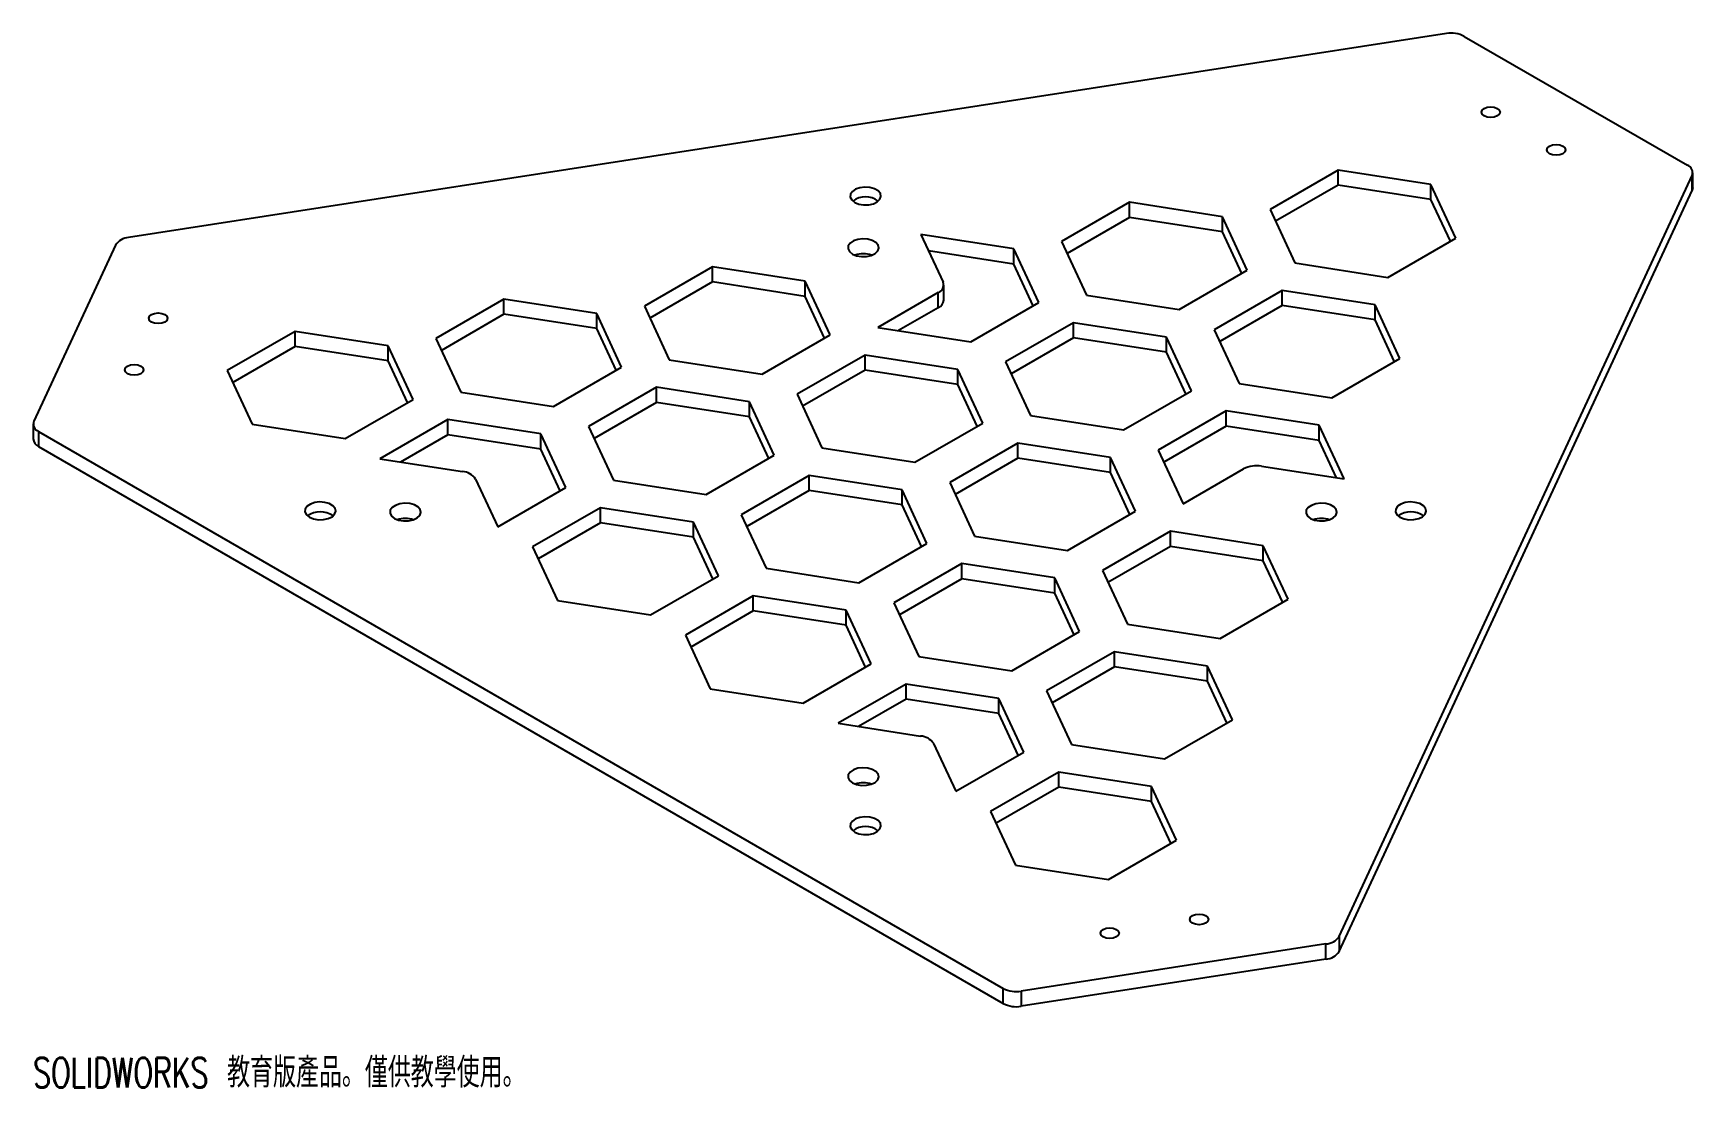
# Paper-space layout '_等角視' of a CAD drawing. Header units: millimetres. Extents: x -147 to 122, y -101 to 70.
import ezdxf

# ---------------------------------------------------------------- set-up
doc = ezdxf.new("R2010")
doc.units = ezdxf.units.MM
doc.styles.add('SLDTEXTSTYLE0', font='TXT', dxfattribs={"width": 0.7, "bigfont": 'bigfont'})

psp = doc.layouts.new('_等角視')

# ---------------------------------------------------------------- linework, layer by layer
at = {"color": 7, "linetype": 'Continuous', "lineweight": 25}
for p, q in [((81.87, 70.26), (-131.75, 37.22)), ((84.76, 69.81), (120.94, 48.93)), ((64.31, 48.15), (53.29, 41.78)), ((79.37, 45.82), (64.31, 48.15)), ((64.31, 45.7), (64.31, 48.15)), ((64.47, -76.06), (121.71, 47.26)), ((83.4, 37.13), (79.37, 45.82)), ((79.37, 43.37), (79.37, 45.82)), ((121.71, 44.81), (121.71, 47.26)), ((121.81, 45.26), (121.81, 47.71)), ((64.31, 45.7), (54.18, 39.85)), ((79.37, 43.37), (64.31, 45.7)), ((64.47, -78.51), (121.71, 44.81)), ((82.51, 36.61), (79.37, 43.37)), ((30.5, 42.92), (19.48, 36.55)), ((30.5, 40.47), (20.38, 34.62)), ((45.56, 40.59), (30.5, 42.92)), ((30.5, 40.47), (30.5, 42.92)), ((45.56, 38.14), (30.5, 40.47)), ((49.6, 31.9), (45.56, 40.59)), ((45.56, 38.14), (45.56, 40.59)), ((53.29, 41.78), (57.32, 33.09)), ((11.75, 35.36), (-3.3, 37.69)), ((-3.3, 37.69), (0.28, 29.96)), ((48.7, 31.38), (45.56, 38.14)), ((-133.87, 35.99), (-147.11, 7.47)), ((11.75, 32.91), (-2.08, 35.05)), ((15.79, 26.67), (11.75, 35.36)), ((11.75, 32.91), (11.75, 35.36)), ((19.48, 36.55), (23.52, 27.86)), ((72.38, 30.76), (83.4, 37.13)), ((-37.11, 32.46), (-48.13, 26.1)), ((-22.05, 30.13), (-37.11, 32.46)), ((-37.11, 30.01), (-37.11, 32.46)), ((14.89, 26.15), (11.75, 32.91)), ((57.32, 33.09), (72.38, 30.76)), ((-37.11, 30.01), (-47.24, 24.16)), ((-22.05, 27.68), (-37.11, 30.01)), ((-18.02, 21.44), (-22.05, 30.13)), ((-22.05, 27.68), (-22.05, 30.13)), ((38.57, 25.53), (49.6, 31.9)), ((-70.92, 27.23), (-81.94, 20.87)), ((-55.86, 24.9), (-70.92, 27.23)), ((-70.92, 24.78), (-70.92, 27.23)), ((-18.92, 20.92), (-22.05, 27.68)), ((-0.49, 28.29), (-10.29, 22.63)), ((-0.49, 25.84), (-0.49, 28.29)), ((0.38, 27.06), (0.38, 29.51)), ((23.52, 27.86), (38.57, 25.53)), ((55.25, 28.63), (44.23, 22.27)), ((70.31, 26.3), (55.25, 28.63)), ((55.25, 26.18), (55.25, 28.63)), ((-70.92, 24.78), (-81.04, 18.93)), ((-55.86, 22.45), (-70.92, 24.78)), ((-51.83, 16.21), (-55.86, 24.9)), ((-55.86, 22.45), (-55.86, 24.9)), ((-48.13, 26.1), (-44.1, 17.4)), ((-0.49, 25.84), (-6.95, 22.12)), ((4.77, 20.3), (15.79, 26.67)), ((55.25, 26.18), (45.13, 20.34)), ((70.31, 23.85), (55.25, 26.18)), ((74.34, 17.61), (70.31, 26.3)), ((70.31, 23.85), (70.31, 26.3)), ((-104.73, 22), (-115.75, 15.64)), ((-89.67, 19.67), (-104.73, 22)), ((-104.73, 19.55), (-104.73, 22)), ((-52.72, 15.69), (-55.86, 22.45)), ((-10.29, 22.63), (4.77, 20.3)), ((21.44, 23.4), (10.42, 17.04)), ((36.5, 21.07), (21.44, 23.4)), ((21.44, 20.95), (21.44, 23.4)), ((44.23, 22.27), (48.26, 13.58)), ((73.45, 17.09), (70.31, 23.85)), ((-104.73, 19.55), (-114.85, 13.7)), ((-89.67, 17.22), (-104.73, 19.55)), ((-85.63, 10.98), (-89.67, 19.67)), ((-89.67, 17.22), (-89.67, 19.67)), ((-81.94, 20.87), (-77.91, 12.17)), ((-29.04, 15.07), (-18.02, 21.44)), ((21.44, 20.95), (11.32, 15.11)), ((36.5, 18.62), (21.44, 20.95)), ((40.54, 12.38), (36.5, 21.07)), ((36.5, 18.62), (36.5, 21.07)), ((-86.53, 10.46), (-89.67, 17.22)), ((-62.85, 9.84), (-51.83, 16.21)), ((-44.1, 17.4), (-29.04, 15.07)), ((-12.36, 18.17), (-23.39, 11.81)), ((2.69, 15.84), (-12.36, 18.17)), ((-12.36, 15.72), (-12.36, 18.17)), ((10.42, 17.04), (14.46, 8.35)), ((39.64, 11.86), (36.5, 18.62)), ((63.32, 11.25), (74.34, 17.61)), ((-115.75, 15.64), (-111.71, 6.94)), ((-12.36, 15.72), (-22.49, 9.88)), ((2.69, 13.39), (-12.36, 15.72)), ((6.73, 7.15), (2.69, 15.84)), ((2.69, 13.39), (2.69, 15.84)), ((48.26, 13.58), (63.32, 11.25)), ((-96.66, 4.62), (-85.63, 10.98)), ((-77.91, 12.17), (-62.85, 9.84)), ((-46.17, 12.94), (-57.19, 6.58)), ((-31.11, 10.61), (-46.17, 12.94)), ((-46.17, 10.49), (-46.17, 12.94)), ((-23.39, 11.81), (-19.35, 3.12)), ((5.83, 6.63), (2.69, 13.39)), ((29.51, 6.02), (40.54, 12.38)), ((-46.17, 10.49), (-56.3, 4.65)), ((-31.11, 8.16), (-46.17, 10.49)), ((-27.08, 1.92), (-31.11, 10.61)), ((-31.11, 8.16), (-31.11, 10.61)), ((-27.97, 1.4), (-31.11, 8.16)), ((14.46, 8.35), (29.51, 6.02)), ((46.19, 9.11), (35.17, 2.75)), ((61.25, 6.79), (46.19, 9.11)), ((46.19, 6.66), (46.19, 9.11)), ((-147.22, 7.02), (-147.22, 4.57)), ((-146.34, 5.8), (10.04, -84.48)), ((-146.34, 5.8), (-146.34, 3.35)), ((-111.71, 6.94), (-96.66, 4.62)), ((-79.98, 7.71), (-91, 1.35)), ((-64.92, 5.38), (-79.98, 7.71)), ((-79.98, 5.26), (-79.98, 7.71)), ((-60.89, -3.31), (-64.92, 5.38)), ((-64.92, 2.93), (-64.92, 5.38)), ((-57.19, 6.58), (-53.16, -2.11)), ((-4.29, 0.79), (6.73, 7.15)), ((46.19, 6.66), (36.07, 0.82)), ((61.25, 4.34), (46.19, 6.66)), ((65.29, -1.91), (61.25, 6.79)), ((61.25, 4.34), (61.25, 6.79)), ((-146.34, 3.35), (10.04, -86.93)), ((-79.98, 5.26), (-87.65, 0.83)), ((-64.92, 2.93), (-79.98, 5.26)), ((-61.78, -3.83), (-64.92, 2.93)), ((-19.35, 3.12), (-4.29, 0.79)), ((12.39, 3.88), (1.36, -2.48)), ((27.44, 1.56), (12.39, 3.88)), ((12.39, 1.44), (12.39, 3.88)), ((35.17, 2.75), (39.21, -5.94)), ((64.06, -1.72), (61.25, 4.34)), ((-91, 1.35), (-77.62, -0.72)), ((-38.1, -4.44), (-27.08, 1.92)), ((12.39, 1.44), (2.26, -4.41)), ((27.44, -0.89), (12.39, 1.44)), ((31.48, -7.14), (27.44, 1.56)), ((27.44, -0.89), (27.44, 1.56)), ((51.9, 0.16), (65.29, -1.91)), ((-75.49, -1.95), (-71.91, -9.67)), ((-53.16, -2.11), (-38.1, -4.44)), ((-21.42, -1.34), (-32.44, -7.71)), ((-6.36, -3.67), (-21.42, -1.34)), ((-21.42, -3.79), (-21.42, -1.34)), ((1.36, -2.48), (5.4, -11.17)), ((30.58, -7.65), (27.44, -0.89)), ((39.21, -5.94), (49, -0.29)), ((-71.91, -9.67), (-60.89, -3.31)), ((-21.42, -3.79), (-31.55, -9.64)), ((-6.36, -6.12), (-21.42, -3.79)), ((-2.33, -12.37), (-6.36, -3.67)), ((-6.36, -6.12), (-6.36, -3.67)), ((-55.23, -6.57), (-66.25, -12.94)), ((-40.17, -8.9), (-55.23, -6.57)), ((-55.23, -9.02), (-55.23, -6.57)), ((-32.44, -7.71), (-28.41, -16.4)), ((-3.23, -12.88), (-6.36, -6.12)), ((20.46, -13.5), (31.48, -7.14)), ((-55.23, -9.02), (-65.35, -14.87)), ((-40.17, -11.35), (-55.23, -9.02)), ((-36.14, -17.6), (-40.17, -8.9)), ((-40.17, -11.35), (-40.17, -8.9)), ((37.13, -10.4), (26.11, -16.77)), ((52.19, -12.73), (37.13, -10.4)), ((37.13, -12.85), (37.13, -10.4)), ((-66.25, -12.94), (-62.22, -21.63)), ((-37.03, -18.11), (-40.17, -11.35)), ((-13.35, -18.73), (-2.33, -12.37)), ((5.4, -11.17), (20.46, -13.5)), ((37.13, -12.85), (27.01, -18.7)), ((52.19, -15.18), (37.13, -12.85)), ((56.23, -21.42), (52.19, -12.73)), ((52.19, -15.18), (52.19, -12.73)), ((3.33, -15.63), (-7.7, -22)), ((18.38, -17.96), (3.33, -15.63)), ((3.33, -18.08), (3.33, -15.63)), ((55.33, -21.94), (52.19, -15.18)), ((-47.16, -23.96), (-36.14, -17.6)), ((-28.41, -16.4), (-13.35, -18.73)), ((3.33, -18.08), (-6.8, -23.93)), ((18.38, -20.41), (3.33, -18.08)), ((22.42, -26.65), (18.38, -17.96)), ((18.38, -20.41), (18.38, -17.96)), ((26.11, -16.77), (30.15, -25.46)), ((-30.48, -20.86), (-41.5, -27.22)), ((-15.42, -23.19), (-30.48, -20.86)), ((-30.48, -23.31), (-30.48, -20.86)), ((21.52, -27.17), (18.38, -20.41)), ((45.2, -27.79), (56.23, -21.42)), ((-62.22, -21.63), (-47.16, -23.96)), ((-30.48, -23.31), (-40.61, -29.16)), ((-15.42, -25.64), (-30.48, -23.31)), ((-11.39, -31.88), (-15.42, -23.19)), ((-15.42, -25.64), (-15.42, -23.19)), ((-7.7, -22), (-3.66, -30.69)), ((-12.28, -32.4), (-15.42, -25.64)), ((11.4, -33.02), (22.42, -26.65)), ((30.15, -25.46), (45.2, -27.79)), ((-41.5, -27.22), (-37.47, -35.92)), ((-22.41, -38.25), (-11.39, -31.88)), ((-3.66, -30.69), (11.4, -33.02)), ((28.08, -29.92), (17.05, -36.28)), ((43.13, -32.25), (28.08, -29.92)), ((28.08, -32.37), (28.08, -29.92)), ((47.17, -40.94), (43.13, -32.25)), ((43.13, -34.7), (43.13, -32.25)), ((28.08, -32.37), (17.95, -38.21)), ((43.13, -34.7), (28.08, -32.37)), ((46.27, -41.46), (43.13, -34.7)), ((-37.47, -35.92), (-22.41, -38.25)), ((-5.73, -35.15), (-16.75, -41.51)), ((-5.73, -37.6), (-13.41, -42.03)), ((9.33, -37.48), (-5.73, -35.15)), ((-5.73, -37.6), (-5.73, -35.15)), ((9.33, -39.93), (-5.73, -37.6)), ((13.36, -46.17), (9.33, -37.48)), ((9.33, -39.93), (9.33, -37.48)), ((17.05, -36.28), (21.09, -44.97)), ((12.46, -46.69), (9.33, -39.93)), ((-16.75, -41.51), (-3.37, -43.58)), ((36.15, -47.3), (47.17, -40.94)), ((-1.25, -44.81), (2.34, -52.53)), ((21.09, -44.97), (36.15, -47.3)), ((2.34, -52.53), (13.36, -46.17)), ((19.02, -49.44), (7.99, -55.8)), ((34.07, -51.76), (19.02, -49.44)), ((19.02, -51.89), (19.02, -49.44)), ((19.02, -51.89), (8.89, -57.73)), ((34.07, -54.21), (19.02, -51.89)), ((38.11, -60.46), (34.07, -51.76)), ((34.07, -54.21), (34.07, -51.76)), ((7.99, -55.8), (12.03, -64.49)), ((37.21, -60.97), (34.07, -54.21)), ((27.09, -66.82), (38.11, -60.46)), ((12.03, -64.49), (27.09, -66.82)), ((62.35, -77.28), (12.94, -84.93)), ((62.35, -79.73), (62.35, -77.28)), ((64.47, -76.06), (64.47, -78.51)), ((62.35, -79.73), (12.94, -87.38)), ((10.04, -86.93), (10.04, -84.48)), ((12.94, -84.93), (12.94, -87.38))]:
    psp.add_line(p, q, dxfattribs=at)
at = {"color": 7, "linetype": 'Continuous', "lineweight": 25, "flags": 128}
for points in [[(90.12, 58.15), (90.45, 57.87), (90.56, 57.54), (90.45, 57.21), (90.12, 56.92), (89.63, 56.74), (89.06, 56.67), (88.49, 56.74), (88, 56.92), (87.67, 57.21), (87.56, 57.54), (87.67, 57.87), (88, 58.15), (88.49, 58.34), (89.06, 58.4), (89.63, 58.34), (90.12, 58.15)], [(100.73, 52.03), (101.05, 51.75), (101.17, 51.41), (101.05, 51.08), (100.73, 50.8), (100.24, 50.61), (99.67, 50.55), (99.09, 50.61), (98.61, 50.8), (98.28, 51.08), (98.17, 51.41), (98.28, 51.75), (98.61, 52.03), (99.09, 52.21), (99.67, 52.28), (100.24, 52.21), (100.73, 52.03)], [(-14.05, 42.91), (-13.38, 42.64), (-12.6, 42.5), (-11.77, 42.52), (-11.01, 42.69), (-10.38, 43), (-9.96, 43.41), (-9.79, 43.87), (-9.89, 44.34), (-10.25, 44.77), (-10.83, 45.11), (-11.57, 45.32), (-12.39, 45.37), (-13.2, 45.28), (-13.9, 45.03), (-14.43, 44.67), (-14.73, 44.23), (-14.77, 43.75), (-14.53, 43.3), (-14.05, 42.91)], [(121.81, 45.26), (121.79, 45.03), (121.71, 44.81)], [(-14.41, 34.54), (-13.74, 34.27), (-12.95, 34.13), (-12.13, 34.15), (-11.36, 34.32), (-10.73, 34.63), (-10.31, 35.04), (-10.14, 35.5), (-10.24, 35.98), (-10.61, 36.4), (-11.19, 36.74), (-11.93, 36.95), (-12.74, 37.01), (-13.55, 36.91), (-14.26, 36.67), (-14.79, 36.3), (-15.09, 35.86), (-15.12, 35.39), (-14.89, 34.93), (-14.41, 34.54)], [(-125.9, 24.73), (-125.58, 24.45), (-125.46, 24.12), (-125.58, 23.79), (-125.9, 23.51), (-126.39, 23.32), (-126.96, 23.26), (-127.54, 23.32), (-128.02, 23.51), (-128.35, 23.79), (-128.46, 24.12), (-128.35, 24.45), (-128.02, 24.73), (-127.54, 24.92), (-126.96, 24.99), (-126.39, 24.92), (-125.9, 24.73)], [(-129.78, 16.37), (-129.46, 16.09), (-129.34, 15.76), (-129.46, 15.43), (-129.78, 15.14), (-130.27, 14.96), (-130.84, 14.89), (-131.42, 14.96), (-131.91, 15.14), (-132.23, 15.43), (-132.34, 15.76), (-132.23, 16.09), (-131.91, 16.37), (-131.42, 16.56), (-130.84, 16.62), (-130.27, 16.56), (-129.78, 16.37)], [(-102.44, -8.11), (-101.77, -8.39), (-100.98, -8.53), (-100.16, -8.51), (-99.4, -8.33), (-98.77, -8.03), (-98.35, -7.62), (-98.18, -7.15), (-98.28, -6.68), (-98.64, -6.25), (-99.22, -5.92), (-99.96, -5.71), (-100.78, -5.65), (-101.58, -5.75), (-102.29, -5.99), (-102.82, -6.35), (-103.12, -6.8), (-103.16, -7.27), (-102.92, -7.73), (-102.44, -8.11)], [(-88.65, -8.32), (-87.98, -8.59), (-87.2, -8.73), (-86.37, -8.71), (-85.61, -8.54), (-84.98, -8.23), (-84.56, -7.82), (-84.39, -7.36), (-84.49, -6.89), (-84.85, -6.46), (-85.43, -6.12), (-86.17, -5.91), (-86.99, -5.86), (-87.8, -5.95), (-88.5, -6.2), (-89.03, -6.56), (-89.33, -7), (-89.37, -7.48), (-89.13, -7.93), (-88.65, -8.32)], [(59.84, -8.32), (60.51, -8.59), (61.3, -8.73), (62.12, -8.71), (62.89, -8.54), (63.51, -8.23), (63.93, -7.82), (64.1, -7.36), (64, -6.89), (63.64, -6.46), (63.06, -6.12), (62.32, -5.91), (61.5, -5.86), (60.7, -5.95), (59.99, -6.2), (59.46, -6.56), (59.16, -7), (59.13, -7.48), (59.36, -7.93), (59.84, -8.32)], [(74.33, -8.11), (75, -8.39), (75.79, -8.53), (76.61, -8.51), (77.38, -8.33), (78.01, -8.03), (78.43, -7.62), (78.6, -7.15), (78.5, -6.68), (78.14, -6.25), (77.55, -5.92), (76.81, -5.71), (76, -5.65), (75.19, -5.75), (74.49, -5.99), (73.95, -6.35), (73.65, -6.8), (73.62, -7.27), (73.86, -7.73), (74.33, -8.11)], [(-14.41, -51.18), (-13.74, -51.46), (-12.95, -51.59), (-12.13, -51.57), (-11.36, -51.4), (-10.73, -51.09), (-10.31, -50.68), (-10.14, -50.22), (-10.24, -49.75), (-10.61, -49.32), (-11.19, -48.98), (-11.93, -48.78), (-12.74, -48.72), (-13.55, -48.81), (-14.26, -49.06), (-14.79, -49.42), (-15.09, -49.86), (-15.12, -50.34), (-14.89, -50.79), (-14.41, -51.18)], [(-14.05, -59.14), (-13.38, -59.42), (-12.6, -59.55), (-11.77, -59.53), (-11.01, -59.36), (-10.38, -59.05), (-9.96, -58.64), (-9.79, -58.18), (-9.89, -57.71), (-10.25, -57.28), (-10.83, -56.94), (-11.57, -56.74), (-12.39, -56.68), (-13.2, -56.77), (-13.9, -57.02), (-14.43, -57.38), (-14.73, -57.82), (-14.77, -58.3), (-14.53, -58.75), (-14.05, -59.14)], [(42.84, -72.68), (43.17, -72.96), (43.28, -73.29), (43.17, -73.63), (42.84, -73.91), (42.36, -74.09), (41.78, -74.16), (41.21, -74.09), (40.72, -73.91), (40.4, -73.63), (40.28, -73.29), (40.4, -72.96), (40.72, -72.68), (41.21, -72.49), (41.78, -72.43), (42.36, -72.49), (42.84, -72.68)], [(28.36, -74.92), (28.68, -75.2), (28.8, -75.54), (28.68, -75.87), (28.36, -76.15), (27.87, -76.34), (27.3, -76.4), (26.72, -76.34), (26.23, -76.15), (25.91, -75.87), (25.8, -75.54), (25.91, -75.2), (26.23, -74.92), (26.72, -74.74), (27.3, -74.67), (27.87, -74.74), (28.36, -74.92)]]:
    psp.add_lwpolyline(points, dxfattribs=at)
at = {"color": 7, "linetype": 'Continuous', "lineweight": 25}
for centre, radius, start, end in [((82.65, 65.72), 4.61, 62.6428, 99.7711), ((120.47, 47.7), 1.32, 340.539, 69.2579), ((-12.29, 40.27), 3.52, 54.0998, 125.9002), ((-131.59, 34.49), 2.74, 93.4335, 146.5611), ((-12.64, 30.5), 4.06, 71.0003, 108.9997), ((-0.96, 29.52), 1.32, 290.7421, 19.461), ((-1.12, 27.22), 1.52, 294.5251, 354.1548), ((-145.87, 7.03), 1.32, 160.539, 249.2579), ((-145.71, 4.73), 1.52, 185.8452, 245.4749), ((51.12, -4.38), 4.61, 80.2289, 117.3572), ((-77.78, -3.45), 2.74, 33.4389, 86.5665), ((-100.68, -10.76), 3.52, 54.0998, 125.9002), ((76.1, -10.76), 3.52, 54.0998, 125.9002), ((-86.89, -12.36), 4.06, 71.0003, 108.9997), ((61.61, -12.36), 4.06, 71.0003, 108.9997), ((-3.53, -46.32), 2.74, 33.4389, 86.5665), ((-12.64, -55.22), 4.06, 71.0003, 108.9997), ((-12.29, -61.78), 3.52, 54.0998, 125.9002), ((62.19, -74.55), 2.74, 273.4335, 326.5611), ((62.19, -77), 2.74, 273.4335, 326.5611), ((12.16, -80.39), 4.61, 242.6428, 279.7711), ((12.16, -82.84), 4.61, 242.6428, 279.7711)]:
    psp.add_arc(centre, radius, start, end, dxfattribs=at)

# ---------------------------------------------------------------- texts
at = {"color": 7, "linetype": 'Continuous', "insert": (-147.22, -95.71), "char_height": 4.8336, "attachment_point": 1, "style": 'SLDTEXTSTYLE0'}
psp.add_mtext('SOLIDWORKS 教育版產品。僅供教學使用。', dxfattribs=at)

doc.saveas('drawing.dxf')
